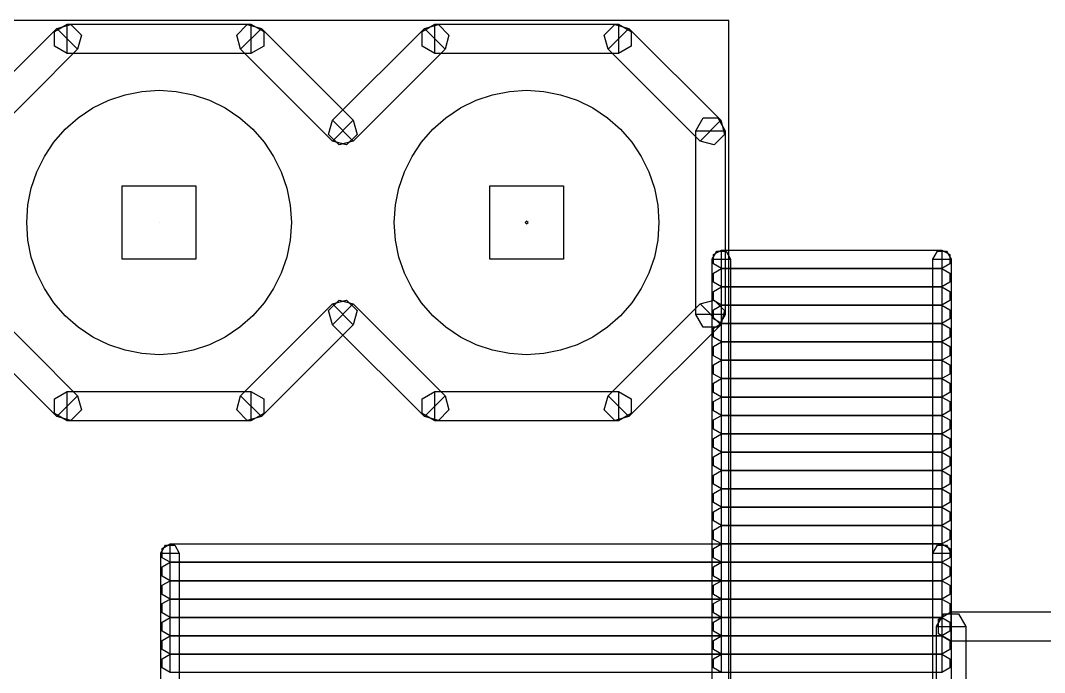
# Model space of a CAD drawing. Extents: x 92.4 to 147.7, y -28.8 to -5.5.
# Drawn here: x 133.57 to 140.65, y -9.97 to -5.46 of the extents above; entities that cross this region are included whole.
import ezdxf

# ---------------------------------------------------------------- set-up
doc = ezdxf.new("R2010")
doc.units = 0
doc.layers.add('LAYER_1', color=7, linetype='CONTINUOUS')

msp = doc.modelspace()

# ---------------------------------------------------------------- linework, layer by layer
at = {"layer": 'LAYER_1'}
for points in [[(138.4653, -5.4627), (93.7614, -5.4627)], [(138.4653, -28.8307), (138.4653, -5.4627)], [(133.6139, -6.8596), (133.6219, -6.7385), (133.6455, -6.6211), (133.6839, -6.5086), (133.7364, -6.4025), (133.8021, -6.304), (133.8803, -6.2145), (133.9702, -6.1353), (134.0711, -6.0678), (134.18, -6.0142), (134.2935, -5.9759), (134.4101, -5.9529), (134.5283, -5.9453), (134.6464, -5.9529), (134.763, -5.9759), (134.8765, -6.0142), (134.9854, -6.0678), (135.0863, -6.1353), (135.1762, -6.2145), (135.2544, -6.304), (135.3201, -6.4025), (135.3726, -6.5086), (135.411, -6.6211), (135.4346, -6.7386), (135.4426, -6.8597)], [(133.6139, -6.8596), (133.6219, -6.7385), (133.6455, -6.6211), (133.6839, -6.5086), (133.7364, -6.4025), (133.8021, -6.304), (133.8803, -6.2145), (133.9702, -6.1353), (134.0711, -6.0678), (134.18, -6.0142), (134.2935, -5.9759), (134.4101, -5.9529), (134.5283, -5.9453), (134.6464, -5.9529), (134.763, -5.9759), (134.8765, -6.0142), (134.9854, -6.0678), (135.0863, -6.1353), (135.1762, -6.2145), (135.2544, -6.304), (135.3201, -6.4025), (135.3726, -6.5086), (135.411, -6.6211), (135.4346, -6.7386), (135.4426, -6.8597)], [(136.1539, -6.8596), (136.1619, -6.7385), (136.1855, -6.6211), (136.2239, -6.5086), (136.2764, -6.4025), (136.3421, -6.304), (136.4203, -6.2145), (136.5102, -6.1353), (136.6111, -6.0678), (136.72, -6.0142), (136.8335, -5.9759), (136.9501, -5.9529), (137.0683, -5.9453), (137.1864, -5.9529), (137.303, -5.9759), (137.4165, -6.0142), (137.5254, -6.0678), (137.6263, -6.1353), (137.7162, -6.2145), (137.7944, -6.304), (137.8601, -6.4025), (137.9126, -6.5086), (137.951, -6.6211), (137.9746, -6.7386), (137.9826, -6.8597)], [(136.1539, -6.8596), (136.1619, -6.7385), (136.1855, -6.6211), (136.2239, -6.5086), (136.2764, -6.4025), (136.3421, -6.304), (136.4203, -6.2145), (136.5102, -6.1353), (136.6111, -6.0678), (136.72, -6.0142), (136.8335, -5.9759), (136.9501, -5.9529), (137.0683, -5.9453), (137.1864, -5.9529), (137.303, -5.9759), (137.4165, -6.0142), (137.5254, -6.0678), (137.6263, -6.1353), (137.7162, -6.2145), (137.7944, -6.304), (137.8601, -6.4025), (137.9126, -6.5086), (137.951, -6.6211), (137.9746, -6.7386), (137.9826, -6.8597)], [(133.6139, -6.8596)], [(135.4426, -6.8597), (135.4346, -6.9808), (135.411, -7.0982), (135.3726, -7.2107), (135.3201, -7.3168), (135.2544, -7.4153), (135.1762, -7.5048), (135.0863, -7.584), (134.9854, -7.6515), (134.8765, -7.7051), (134.763, -7.7434), (134.6464, -7.7664), (134.5283, -7.7741), (134.4101, -7.7664), (134.2935, -7.7434), (134.18, -7.7051), (134.0711, -7.6515), (133.9702, -7.584), (133.8803, -7.5048), (133.8021, -7.4153), (133.7364, -7.3168), (133.6839, -7.2107), (133.6455, -7.0982), (133.6219, -6.9807), (133.6139, -6.8596)], [(133.6139, -6.8596)], [(135.4426, -6.8597), (135.4346, -6.9808), (135.411, -7.0982), (135.3726, -7.2107), (135.3201, -7.3168), (135.2544, -7.4153), (135.1762, -7.5048), (135.0863, -7.584), (134.9854, -7.6515), (134.8765, -7.7051), (134.763, -7.7434), (134.6464, -7.7664), (134.5283, -7.7741), (134.4101, -7.7664), (134.2935, -7.7434), (134.18, -7.7051), (134.0711, -7.6515), (133.9702, -7.584), (133.8803, -7.5048), (133.8021, -7.4153), (133.7364, -7.3168), (133.6839, -7.2107), (133.6455, -7.0982), (133.6219, -6.9807), (133.6139, -6.8596)], [(134.0711, -6.8596)], [(134.0711, -6.8596)], [(134.5283, -6.8597), (134.5283, -6.8597), (134.5283, -6.8597), (134.5283, -6.8597), (134.5283, -6.8597), (134.5283, -6.8597), (134.5283, -6.8597)], [(134.5283, -6.8597), (134.5283, -6.8597), (134.5283, -6.8597), (134.5283, -6.8597), (134.5283, -6.8597), (134.5283, -6.8597), (134.5283, -6.8597)], [(134.5283, -6.8597), (134.5283, -6.8597), (134.5283, -6.8597), (134.5283, -6.8597), (134.5283, -6.8597), (134.5283, -6.8597), (134.5283, -6.8597)], [(134.5283, -6.8597), (134.5283, -6.8597), (134.5283, -6.8597), (134.5283, -6.8597), (134.5283, -6.8597), (134.5283, -6.8597), (134.5283, -6.8597)], [(135.4426, -6.8597)], [(135.4426, -6.8597)], [(136.1539, -6.8596)], [(137.9826, -6.8597), (137.9746, -6.9808), (137.951, -7.0982), (137.9126, -7.2107), (137.8601, -7.3168), (137.7944, -7.4153), (137.7162, -7.5048), (137.6263, -7.584), (137.5254, -7.6515), (137.4165, -7.7051), (137.303, -7.7434), (137.1864, -7.7664), (137.0683, -7.7741), (136.9501, -7.7664), (136.8335, -7.7434), (136.72, -7.7051), (136.6111, -7.6515), (136.5102, -7.584), (136.4203, -7.5048), (136.3421, -7.4153), (136.2764, -7.3168), (136.2239, -7.2107), (136.1855, -7.0982), (136.1619, -6.9807), (136.1539, -6.8596)], [(136.1539, -6.8596)], [(137.9826, -6.8597), (137.9746, -6.9808), (137.951, -7.0982), (137.9126, -7.2107), (137.8601, -7.3168), (137.7944, -7.4153), (137.7162, -7.5048), (137.6263, -7.584), (137.5254, -7.6515), (137.4165, -7.7051), (137.303, -7.7434), (137.1864, -7.7664), (137.0683, -7.7741), (136.9501, -7.7664), (136.8335, -7.7434), (136.72, -7.7051), (136.6111, -7.6515), (136.5102, -7.584), (136.4203, -7.5048), (136.3421, -7.4153), (136.2764, -7.3168), (136.2239, -7.2107), (136.1855, -7.0982), (136.1619, -6.9807), (136.1539, -6.8596)], [(136.6111, -6.8596)], [(136.6111, -6.8596)], [(137.0683, -6.8597), (137.0683, -6.8597), (137.0683, -6.8597), (137.0683, -6.8597), (137.0683, -6.8597), (137.0683, -6.8597), (137.0683, -6.8597)], [(137.0683, -6.8597), (137.0683, -6.8597), (137.0683, -6.8597), (137.0683, -6.8597), (137.0683, -6.8597), (137.0683, -6.8597), (137.0683, -6.8597)], [(137.0683, -6.8597), (137.0683, -6.8597), (137.0683, -6.8597), (137.0683, -6.8597), (137.0683, -6.8597), (137.0683, -6.8597), (137.0683, -6.8597)], [(137.0683, -6.8597), (137.0683, -6.8597), (137.0683, -6.8597), (137.0683, -6.8597), (137.0683, -6.8597), (137.0683, -6.8597), (137.0683, -6.8597)], [(137.9826, -6.8597)], [(137.9826, -6.8597)]]:
    msp.add_lwpolyline(points, dxfattribs=at)
at = {"layer": 'LAYER_1', "color": 53}
for points in [[(133.3301, -6.2965), (133.1864, -6.1528), (133.8214, -5.5178), (133.9651, -5.6615), (133.3301, -6.2965)], [(133.8933, -5.6913), (133.8053, -5.6405), (133.8053, -5.5389), (133.8933, -5.4881)], [(133.8214, -5.5178), (133.9195, -5.4915), (133.9914, -5.5634), (133.9651, -5.6615)], [(133.8933, -5.6913), (133.8933, -5.4881), (135.1633, -5.4881), (135.1633, -5.6913), (133.8933, -5.6913)], [(133.8933, -5.4881)], [(135.0914, -5.6615), (135.0651, -5.5634), (135.137, -5.4915), (135.2351, -5.5178)], [(135.0914, -5.6615), (135.2351, -5.5178), (135.8701, -6.1528), (135.7264, -6.2965), (135.0914, -5.6615)], [(135.1633, -5.4881), (135.2512, -5.5389), (135.2512, -5.6405), (135.1633, -5.6913)], [(135.2351, -5.5178)], [(135.8701, -6.2965), (135.7264, -6.1528), (136.3614, -5.5178), (136.5051, -5.6615), (135.8701, -6.2965)], [(136.4333, -5.6913), (136.3453, -5.6405), (136.3453, -5.5389), (136.4333, -5.4881)], [(136.3614, -5.5178), (136.4595, -5.4915), (136.5314, -5.5634), (136.5051, -5.6615)], [(136.4333, -5.6913), (136.4333, -5.4881), (137.7033, -5.4881), (137.7033, -5.6913), (136.4333, -5.6913)], [(136.4333, -5.4881)], [(137.6314, -5.6615), (137.6051, -5.5634), (137.677, -5.4915), (137.7751, -5.5178)], [(138.4101, -6.1528), (138.2664, -6.2965), (137.6314, -5.6615), (137.7751, -5.5178), (138.4101, -6.1528)], [(137.7033, -5.4881), (137.7912, -5.5389), (137.7912, -5.6405), (137.7033, -5.6913)], [(137.7751, -5.5178)], [(133.8932, -5.5896), (133.8932, -5.5897), (133.8932, -5.5897), (133.8932, -5.5897), (133.8933, -5.5897)], [(133.8933, -5.5389)], [(133.8933, -5.5897)], [(133.8933, -5.5897), (133.8933, -5.5897), (133.8933, -5.5897), (133.8933, -5.5897), (133.8933, -5.5897), (133.8933, -5.5897), (133.8933, -5.5897)], [(135.1632, -5.5897), (135.1633, -5.5897), (135.1633, -5.5897), (135.1633, -5.5897), (135.1633, -5.5896)], [(135.1633, -5.5897), (135.1633, -5.5897), (135.1633, -5.5897), (135.1633, -5.5897), (135.1633, -5.5897), (135.1633, -5.5897), (135.1633, -5.5897)], [(135.1633, -5.5897)], [(135.1992, -5.5538)], [(136.4332, -5.5896), (136.4332, -5.5897), (136.4332, -5.5897), (136.4332, -5.5897), (136.4333, -5.5897)], [(136.4333, -5.5389)], [(136.4333, -5.5897)], [(136.4333, -5.5897), (136.4333, -5.5897), (136.4333, -5.5897), (136.4333, -5.5897), (136.4333, -5.5897), (136.4333, -5.5897), (136.4333, -5.5897)], [(137.7032, -5.5897), (137.7033, -5.5897), (137.7033, -5.5897), (137.7033, -5.5897), (137.7033, -5.5896)], [(137.7033, -5.5897), (137.7033, -5.5897), (137.7033, -5.5897), (137.7033, -5.5897), (137.7033, -5.5897), (137.7033, -5.5897), (137.7033, -5.5897)], [(137.7392, -5.5538)], [(133.9292, -5.6256)], [(135.1633, -5.6405)], [(136.4692, -5.6256)], [(137.7033, -5.6405)], [(133.9651, -5.6615)], [(135.1633, -5.6913)], [(136.5051, -5.6615)], [(137.7033, -5.6913)], [(135.8701, -6.2965), (135.772, -6.3228), (135.7001, -6.2509), (135.7264, -6.1528)], [(135.7264, -6.1528)], [(135.8701, -6.1528), (135.8964, -6.2509), (135.8245, -6.3228), (135.7264, -6.2965)], [(138.2367, -6.2247), (138.2875, -6.1367), (138.3891, -6.1367), (138.4399, -6.2247)], [(138.4101, -6.1528), (138.4364, -6.2509), (138.3645, -6.3228), (138.2664, -6.2965)], [(135.7624, -6.1888)], [(135.7983, -6.2247), (135.7983, -6.2246), (135.7983, -6.2246), (135.7983, -6.2246), (135.7982, -6.2246)], [(135.7983, -6.2246), (135.7982, -6.2246), (135.7982, -6.2246), (135.7982, -6.2246), (135.7982, -6.2247)], [(135.7983, -6.2247)], [(138.4399, -7.4947), (138.2367, -7.4947), (138.2367, -6.2247), (138.4399, -6.2247), (138.4399, -7.4947)], [(138.3383, -6.2246), (138.3382, -6.2246), (138.3382, -6.2246), (138.3382, -6.2246), (138.3382, -6.2247)], [(138.3383, -6.2247), (138.3383, -6.2247), (138.3383, -6.2247), (138.3383, -6.2247), (138.3383, -6.2247), (138.3383, -6.2247), (138.3383, -6.2247)], [(138.3383, -6.2247)], [(138.3891, -6.2247)], [(138.4399, -6.2247)], [(135.7264, -6.2965)], [(135.7624, -6.2606)], [(138.2664, -6.2965)], [(138.3024, -6.2606)], [(138.351, -7.1137), (138.3828, -7.0587), (138.4463, -7.0587), (138.478, -7.1137)], [(138.4145, -7.1771), (138.3595, -7.1454), (138.3595, -7.0819), (138.4145, -7.0501)], [(138.4145, -7.1771), (138.3595, -7.1454), (138.3595, -7.0819), (138.4145, -7.0501)], [(138.4145, -7.0501)], [(138.4145, -7.0501)], [(138.4145, -7.1772), (138.4145, -7.0502), (139.9385, -7.0502), (139.9385, -7.1772), (138.4145, -7.1772)], [(139.9385, -7.0502), (139.9385, -7.1772), (138.4145, -7.1772), (138.4145, -7.0502), (139.9385, -7.0502)], [(139.8749, -7.1137), (139.9067, -7.0586), (139.9702, -7.0586), (140.002, -7.1137)], [(139.9385, -7.0501), (139.9934, -7.0819), (139.9934, -7.1454), (139.9385, -7.1771)], [(139.9385, -7.0501), (139.9934, -7.0819), (139.9934, -7.1454), (139.9385, -7.1771)], [(138.478, -17.2737), (138.351, -17.2737), (138.351, -7.1137), (138.478, -7.1137), (138.478, -17.2737)], [(138.4145, -7.0819)], [(138.4145, -7.0819)], [(138.4145, -7.1136), (138.4145, -7.1136), (138.4145, -7.1136), (138.4145, -7.1136), (138.4145, -7.1136), (138.4145, -7.1136), (138.4145, -7.1136)], [(138.4145, -7.1136), (138.4145, -7.1136), (138.4145, -7.1136), (138.4145, -7.1136), (138.4145, -7.1136), (138.4145, -7.1136), (138.4145, -7.1136)], [(138.4145, -7.1137), (138.4145, -7.1137), (138.4145, -7.1137), (138.4145, -7.1137), (138.4145, -7.1137), (138.4145, -7.1137), (138.4145, -7.1137)], [(138.4145, -7.1137)], [(138.4463, -7.1137)], [(138.478, -7.1137)], [(139.875, -7.1137), (140.002, -7.1137), (140.002, -17.2737), (139.875, -17.2737), (139.875, -7.1137)], [(139.9385, -7.1137), (139.9385, -7.1136), (139.9384, -7.1136), (139.9384, -7.1137)], [(139.9385, -7.1136), (139.9385, -7.1136), (139.9385, -7.1136), (139.9385, -7.1136), (139.9385, -7.1136), (139.9385, -7.1136), (139.9385, -7.1136)], [(139.9385, -7.1136), (139.9385, -7.1136), (139.9385, -7.1136), (139.9385, -7.1136), (139.9385, -7.1136), (139.9385, -7.1136), (139.9385, -7.1136)], [(139.9385, -7.1137)], [(139.9385, -7.1137)], [(139.9385, -7.1454)], [(139.9385, -7.1454)], [(139.9703, -7.1137)], [(140.002, -7.1137)], [(138.4145, -7.3041), (138.3595, -7.2724), (138.3595, -7.2089), (138.4145, -7.1772)], [(139.9385, -7.1772), (139.9385, -7.3042), (138.4145, -7.3042), (138.4145, -7.1772), (139.9385, -7.1772)], [(138.4145, -7.1772)], [(138.4145, -7.209)], [(139.9385, -7.1771)], [(139.9385, -7.1771)], [(139.9385, -7.1772), (139.9934, -7.2089), (139.9934, -7.2724), (139.9385, -7.3041)], [(138.4145, -7.2407), (138.4145, -7.2407), (138.4145, -7.2407), (138.4145, -7.2406), (138.4145, -7.2406), (138.4145, -7.2406)], [(139.9385, -7.2406), (139.9384, -7.2406), (139.9384, -7.2407), (139.9385, -7.2407)], [(139.9385, -7.2407)], [(139.9385, -7.2724)], [(138.4145, -7.4311), (138.3595, -7.3994), (138.3595, -7.3359), (138.4145, -7.3042)], [(139.9385, -7.3042), (139.9385, -7.4312), (138.4145, -7.4312), (138.4145, -7.3042), (139.9385, -7.3042)], [(138.4145, -7.3042)], [(138.4145, -7.336)], [(139.9385, -7.3041)], [(139.9385, -7.3042), (139.9934, -7.3359), (139.9934, -7.3994), (139.9385, -7.4311)], [(133.9651, -8.0578), (133.8214, -8.2015), (133.1864, -7.5665), (133.3301, -7.4228), (133.9651, -8.0578)], [(135.7264, -7.4228), (135.8701, -7.5665), (135.2351, -8.2015), (135.0914, -8.0578), (135.7264, -7.4228)], [(135.7264, -7.5665), (135.7001, -7.4684), (135.772, -7.3965), (135.8701, -7.4228)], [(135.7264, -7.4228), (135.8245, -7.3965), (135.8964, -7.4684), (135.8701, -7.5665)], [(136.5051, -8.0578), (136.3614, -8.2015), (135.7264, -7.5665), (135.8701, -7.4228), (136.5051, -8.0578)], [(135.8701, -7.4228)], [(137.7751, -8.2015), (137.6314, -8.0578), (138.2664, -7.4228), (138.4101, -7.5665), (137.7751, -8.2015)], [(138.2664, -7.4228), (138.3645, -7.3965), (138.4364, -7.4684), (138.4101, -7.5665)], [(138.4145, -7.3677), (138.4145, -7.3677), (138.4145, -7.3677), (138.4145, -7.3676), (138.4145, -7.3676), (138.4145, -7.3676)], [(139.9385, -7.3676), (139.9384, -7.3676), (139.9384, -7.3677), (139.9385, -7.3677)], [(139.9385, -7.3677)], [(139.9385, -7.3994)], [(135.7982, -7.4947), (135.7983, -7.4947), (135.7983, -7.4947), (135.7983, -7.4947), (135.7983, -7.4946)], [(135.7982, -7.4946), (135.7982, -7.4947), (135.7982, -7.4947), (135.7982, -7.4947), (135.7983, -7.4947)], [(135.7983, -7.4947)], [(135.8342, -7.4588)], [(138.2367, -7.4947)], [(138.4399, -7.4947), (138.3891, -7.5826), (138.2875, -7.5826), (138.2367, -7.4947)], [(138.2875, -7.4947)], [(138.3382, -7.4946), (138.3382, -7.4947), (138.3382, -7.4947), (138.3382, -7.4947), (138.3383, -7.4947)], [(138.3383, -7.4947)], [(138.3383, -7.4947), (138.3383, -7.4947), (138.3383, -7.4947), (138.3383, -7.4947), (138.3383, -7.4947), (138.3383, -7.4947), (138.3383, -7.4947)], [(138.4145, -7.5581), (138.3595, -7.5264), (138.3595, -7.4629), (138.4145, -7.4311)], [(138.4145, -7.4311)], [(139.9385, -7.4312), (139.9385, -7.5582), (138.4145, -7.5582), (138.4145, -7.4312), (139.9385, -7.4312)], [(138.4145, -7.4629)], [(138.4145, -7.4946), (138.4145, -7.4946), (138.4145, -7.4946), (138.4145, -7.4946), (138.4145, -7.4946), (138.4145, -7.4946), (138.4145, -7.4946)], [(139.9385, -7.4311)], [(139.9385, -7.4311), (139.9934, -7.4629), (139.9934, -7.5264), (139.9385, -7.5581)], [(139.9385, -7.4946), (139.9385, -7.4946), (139.9385, -7.4946), (139.9385, -7.4946), (139.9385, -7.4946), (139.9385, -7.4946), (139.9385, -7.4946)], [(139.9385, -7.4947)], [(135.8342, -7.5306)], [(135.8701, -7.5665)], [(138.4145, -7.6851), (138.3595, -7.6534), (138.3595, -7.5899), (138.4145, -7.5582)], [(138.3742, -7.5306)], [(138.4101, -7.5665)], [(139.9385, -7.5582), (139.9385, -7.6852), (138.4145, -7.6852), (138.4145, -7.5582), (139.9385, -7.5582)], [(138.4145, -7.5582)], [(139.9385, -7.5264)], [(139.9385, -7.5581)], [(139.9385, -7.5582), (139.9934, -7.5899), (139.9934, -7.6534), (139.9385, -7.6851)], [(138.4145, -7.59)], [(138.4145, -7.6217), (138.4145, -7.6217), (138.4145, -7.6217), (138.4145, -7.6216), (138.4145, -7.6216), (138.4145, -7.6216)], [(139.9385, -7.6216), (139.9384, -7.6216), (139.9384, -7.6217), (139.9385, -7.6217)], [(139.9385, -7.6217)], [(138.4145, -7.8121), (138.3595, -7.7804), (138.3595, -7.7169), (138.4145, -7.6852)], [(139.9385, -7.6852), (139.9385, -7.8122), (138.4145, -7.8122), (138.4145, -7.6852), (139.9385, -7.6852)], [(138.4145, -7.6852)], [(139.9385, -7.6534)], [(139.9385, -7.6851)], [(139.9385, -7.6852), (139.9934, -7.7169), (139.9934, -7.7804), (139.9385, -7.8121)], [(138.4145, -7.717)], [(138.4145, -7.7487), (138.4145, -7.7487), (138.4145, -7.7487), (138.4145, -7.7486), (138.4145, -7.7486), (138.4145, -7.7486)], [(139.9385, -7.7486), (139.9384, -7.7486), (139.9384, -7.7487), (139.9385, -7.7487)], [(139.9385, -7.7487)], [(139.9385, -7.7804)], [(138.4145, -7.9391), (138.3595, -7.9074), (138.3595, -7.8439), (138.4145, -7.8121)], [(138.4145, -7.8121)], [(139.9385, -7.8122), (139.9385, -7.9392), (138.4145, -7.9392), (138.4145, -7.8122), (139.9385, -7.8122)], [(138.4145, -7.8439)], [(139.9385, -7.8121)], [(139.9385, -7.8121), (139.9934, -7.8439), (139.9934, -7.9074), (139.9385, -7.9391)], [(138.4145, -7.8756), (138.4145, -7.8756), (138.4145, -7.8756), (138.4145, -7.8756), (138.4145, -7.8756), (138.4145, -7.8756), (138.4145, -7.8756)], [(139.9385, -7.8756), (139.9385, -7.8756), (139.9385, -7.8756), (139.9385, -7.8756), (139.9385, -7.8756), (139.9385, -7.8756), (139.9385, -7.8756)], [(139.9385, -7.8757)], [(139.9385, -7.9074)], [(138.4145, -8.0661), (138.3595, -8.0344), (138.3595, -7.9709), (138.4145, -7.9392)], [(139.9385, -7.9392), (139.9385, -8.0662), (138.4145, -8.0662), (138.4145, -7.9392), (139.9385, -7.9392)], [(138.4145, -7.9392)], [(138.4145, -7.971)], [(139.9385, -7.9391)], [(139.9385, -7.9392), (139.9934, -7.9709), (139.9934, -8.0344), (139.9385, -8.0661)], [(133.8933, -8.2313), (133.8053, -8.1805), (133.8053, -8.0789), (133.8933, -8.0281)], [(133.9651, -8.0578), (133.9914, -8.1559), (133.9195, -8.2278), (133.8214, -8.2015)], [(135.1633, -8.0281), (135.1633, -8.2313), (133.8933, -8.2313), (133.8933, -8.0281), (135.1633, -8.0281)], [(133.8933, -8.0281)], [(135.2351, -8.2015), (135.137, -8.2278), (135.0651, -8.1559), (135.0914, -8.0578)], [(135.0914, -8.0578)], [(135.1633, -8.0281), (135.2512, -8.0789), (135.2512, -8.1805), (135.1633, -8.2313)], [(136.4333, -8.2313), (136.3453, -8.1805), (136.3453, -8.0789), (136.4333, -8.0281)], [(136.5051, -8.0578), (136.5314, -8.1559), (136.4595, -8.2278), (136.3614, -8.2015)], [(137.7033, -8.0281), (137.7033, -8.2313), (136.4333, -8.2313), (136.4333, -8.0281), (137.7033, -8.0281)], [(136.4333, -8.0281)], [(137.7751, -8.2015), (137.677, -8.2278), (137.6051, -8.1559), (137.6314, -8.0578)], [(137.6314, -8.0578)], [(137.7033, -8.0281), (137.7912, -8.0789), (137.7912, -8.1805), (137.7033, -8.2313)], [(138.4145, -8.1931), (138.3595, -8.1614), (138.3595, -8.0979), (138.4145, -8.0662)], [(138.4145, -8.0027), (138.4145, -8.0027), (138.4145, -8.0027), (138.4145, -8.0026), (138.4145, -8.0026), (138.4145, -8.0026)], [(139.9385, -8.0662), (139.9385, -8.1932), (138.4145, -8.1932), (138.4145, -8.0662), (139.9385, -8.0662)], [(138.4145, -8.0662)], [(139.9385, -8.0026), (139.9384, -8.0026), (139.9384, -8.0027), (139.9385, -8.0027)], [(139.9385, -8.0027)], [(139.9385, -8.0344)], [(139.9385, -8.0661)], [(139.9385, -8.0662), (139.9934, -8.0979), (139.9934, -8.1614), (139.9385, -8.1931)], [(133.8933, -8.1296), (133.8932, -8.1296), (133.8932, -8.1296), (133.8932, -8.1296), (133.8932, -8.1297)], [(133.8933, -8.0789)], [(133.8933, -8.1297), (133.8933, -8.1297), (133.8933, -8.1297), (133.8933, -8.1297), (133.8933, -8.1297), (133.8933, -8.1297), (133.8933, -8.1297)], [(133.8933, -8.1297)], [(135.1274, -8.0938)], [(135.1633, -8.1297), (135.1633, -8.1296), (135.1633, -8.1296), (135.1633, -8.1296), (135.1632, -8.1296)], [(135.1633, -8.1297)], [(135.1633, -8.1297), (135.1633, -8.1297), (135.1633, -8.1297), (135.1633, -8.1297), (135.1633, -8.1297), (135.1633, -8.1297), (135.1633, -8.1297)], [(136.4333, -8.1296), (136.4332, -8.1296), (136.4332, -8.1296), (136.4332, -8.1296), (136.4332, -8.1297)], [(136.4333, -8.0789)], [(136.4333, -8.1297), (136.4333, -8.1297), (136.4333, -8.1297), (136.4333, -8.1297), (136.4333, -8.1297), (136.4333, -8.1297), (136.4333, -8.1297)], [(136.4333, -8.1297)], [(137.6674, -8.0938)], [(137.7033, -8.1297), (137.7033, -8.1296), (137.7033, -8.1296), (137.7033, -8.1296), (137.7032, -8.1296)], [(137.7033, -8.1297)], [(137.7033, -8.1297), (137.7033, -8.1297), (137.7033, -8.1297), (137.7033, -8.1297), (137.7033, -8.1297), (137.7033, -8.1297), (137.7033, -8.1297)], [(137.7033, -8.1297)], [(138.4145, -8.098)], [(138.4145, -8.1297), (138.4145, -8.1297), (138.4145, -8.1297), (138.4145, -8.1296), (138.4145, -8.1296), (138.4145, -8.1296)], [(139.9385, -8.1296), (139.9384, -8.1296), (139.9384, -8.1297), (139.9385, -8.1297)], [(139.9385, -8.1297)], [(133.8214, -8.2015)], [(133.8574, -8.1656)], [(135.1633, -8.1805)], [(136.3614, -8.2015)], [(136.3974, -8.1656)], [(137.7033, -8.1805)], [(138.4145, -8.3201), (138.3595, -8.2884), (138.3595, -8.2249), (138.4145, -8.1931)], [(138.4145, -8.1931)], [(139.9385, -8.1932), (139.9385, -8.3202), (138.4145, -8.3202), (138.4145, -8.1932), (139.9385, -8.1932)], [(139.9385, -8.1614)], [(139.9385, -8.1931)], [(139.9385, -8.1931), (139.9934, -8.2249), (139.9934, -8.2884), (139.9385, -8.3201)], [(135.1633, -8.2313)], [(137.7033, -8.2313)], [(138.4145, -8.2249)], [(138.4145, -8.2566), (138.4145, -8.2566), (138.4145, -8.2566), (138.4145, -8.2566), (138.4145, -8.2566), (138.4145, -8.2566), (138.4145, -8.2566)], [(139.9385, -8.2566), (139.9385, -8.2566), (139.9385, -8.2566), (139.9385, -8.2566), (139.9385, -8.2566), (139.9385, -8.2566), (139.9385, -8.2566)], [(139.9385, -8.2567)], [(138.4145, -8.4471), (138.3595, -8.4154), (138.3595, -8.3519), (138.4145, -8.3201)], [(138.4145, -8.3201)], [(139.9385, -8.3202), (139.9385, -8.4472), (138.4145, -8.4472), (138.4145, -8.3202), (139.9385, -8.3202)], [(139.9385, -8.2884)], [(139.9385, -8.3201)], [(139.9385, -8.3201), (139.9934, -8.3519), (139.9934, -8.4154), (139.9385, -8.4471)], [(138.4145, -8.3519)], [(138.4145, -8.3836), (138.4145, -8.3836), (138.4145, -8.3836), (138.4145, -8.3836), (138.4145, -8.3836), (138.4145, -8.3836), (138.4145, -8.3836)], [(139.9385, -8.3836), (139.9385, -8.3836), (139.9385, -8.3836), (139.9385, -8.3836), (139.9385, -8.3836), (139.9385, -8.3836), (139.9385, -8.3836)], [(139.9385, -8.3837)], [(139.9385, -8.4154)], [(138.4145, -8.5741), (138.3595, -8.5424), (138.3595, -8.4789), (138.4145, -8.4472)], [(139.9385, -8.4472), (139.9385, -8.5742), (138.4145, -8.5742), (138.4145, -8.4472), (139.9385, -8.4472)], [(138.4145, -8.4472)], [(138.4145, -8.479)], [(139.9385, -8.4471)], [(139.9385, -8.4472), (139.9934, -8.4789), (139.9934, -8.5424), (139.9385, -8.5741)], [(138.4145, -8.5107), (138.4145, -8.5107), (138.4145, -8.5107), (138.4145, -8.5106), (138.4145, -8.5106), (138.4145, -8.5106)], [(139.9385, -8.5106), (139.9384, -8.5106), (139.9384, -8.5107), (139.9385, -8.5107)], [(139.9385, -8.5107)], [(139.9385, -8.5424)], [(138.4145, -8.7011), (138.3595, -8.6694), (138.3595, -8.6059), (138.4145, -8.5741)], [(138.4145, -8.5741)], [(139.9385, -8.5742), (139.9385, -8.7012), (138.4145, -8.7012), (138.4145, -8.5742), (139.9385, -8.5742)], [(138.4145, -8.6059)], [(139.9385, -8.5741)], [(139.9385, -8.5741), (139.9934, -8.6059), (139.9934, -8.6694), (139.9385, -8.7011)], [(138.4145, -8.8281), (138.3595, -8.7964), (138.3595, -8.7329), (138.4145, -8.7011)], [(138.4145, -8.6376), (138.4145, -8.6376), (138.4145, -8.6376), (138.4145, -8.6376), (138.4145, -8.6376), (138.4145, -8.6376), (138.4145, -8.6376)], [(138.4145, -8.7011)], [(139.9385, -8.7012), (139.9385, -8.8282), (138.4145, -8.8282), (138.4145, -8.7012), (139.9385, -8.7012)], [(139.9385, -8.6376), (139.9385, -8.6376), (139.9385, -8.6376), (139.9385, -8.6376), (139.9385, -8.6376), (139.9385, -8.6376), (139.9385, -8.6376)], [(139.9385, -8.6377)], [(139.9385, -8.6694)], [(139.9385, -8.7011)], [(139.9385, -8.7011), (139.9934, -8.7329), (139.9934, -8.7964), (139.9385, -8.8281)], [(138.4145, -8.7329)], [(138.4145, -8.7646), (138.4145, -8.7646), (138.4145, -8.7646), (138.4145, -8.7646), (138.4145, -8.7646), (138.4145, -8.7646), (138.4145, -8.7646)], [(139.9385, -8.7646), (139.9385, -8.7646), (139.9385, -8.7646), (139.9385, -8.7646), (139.9385, -8.7646), (139.9385, -8.7646), (139.9385, -8.7646)], [(139.9385, -8.7647)], [(138.4145, -8.9551), (138.3595, -8.9234), (138.3595, -8.8599), (138.4145, -8.8282)], [(139.9385, -8.8282), (139.9385, -8.9552), (138.4145, -8.9552), (138.4145, -8.8282), (139.9385, -8.8282)], [(138.4145, -8.8282)], [(139.9385, -8.7964)], [(139.9385, -8.8281)], [(139.9385, -8.8282), (139.9934, -8.8599), (139.9934, -8.9234), (139.9385, -8.9551)], [(138.4145, -8.86)], [(138.4145, -8.8917), (138.4145, -8.8917), (138.4145, -8.8917), (138.4145, -8.8916), (138.4145, -8.8916), (138.4145, -8.8916)], [(139.9385, -8.8916), (139.9384, -8.8916), (139.9384, -8.8917), (139.9385, -8.8917)], [(139.9385, -8.8917)], [(138.4145, -9.0821), (138.3595, -9.0504), (138.3595, -8.9869), (138.4145, -8.9551)], [(138.4145, -8.9551)], [(139.9385, -8.9552), (139.9385, -9.0822), (138.4145, -9.0822), (138.4145, -8.9552), (139.9385, -8.9552)], [(138.4145, -8.9869)], [(139.9385, -8.9234)], [(139.9385, -8.9551)], [(139.9385, -8.9551), (139.9934, -8.9869), (139.9934, -9.0504), (139.9385, -9.0821)], [(138.4145, -9.0186), (138.4145, -9.0186), (138.4145, -9.0186), (138.4145, -9.0186), (138.4145, -9.0186), (138.4145, -9.0186), (138.4145, -9.0186)], [(139.9385, -9.0186), (139.9385, -9.0186), (139.9385, -9.0186), (139.9385, -9.0186), (139.9385, -9.0186), (139.9385, -9.0186), (139.9385, -9.0186)], [(139.9385, -9.0187)], [(139.9385, -9.0504)], [(134.541, -9.1457), (134.5728, -9.0907), (134.6363, -9.0907), (134.668, -9.1457)], [(134.6045, -9.2091), (134.5495, -9.1774), (134.5495, -9.1139), (134.6045, -9.0821)], [(134.6045, -9.2091), (134.5495, -9.1774), (134.5495, -9.1139), (134.6045, -9.0821)], [(134.6045, -9.0821)], [(134.6045, -9.0821)], [(134.6045, -9.2092), (134.6045, -9.0822), (139.9385, -9.0822), (139.9385, -9.2092), (134.6045, -9.2092)], [(139.9385, -9.0822), (139.9385, -9.2092), (134.6045, -9.2092), (134.6045, -9.0822), (139.9385, -9.0822)], [(134.6045, -9.1139)], [(134.6045, -9.1139)], [(138.4145, -9.2091), (138.3595, -9.1774), (138.3595, -9.1139), (138.4145, -9.0821)], [(138.4145, -9.0821)], [(139.9385, -9.0822), (139.9385, -9.2092), (138.4145, -9.2092), (138.4145, -9.0822), (139.9385, -9.0822)], [(138.4145, -9.1139)], [(139.8749, -9.1457), (139.9067, -9.0906), (139.9702, -9.0906), (140.002, -9.1457)], [(139.9385, -9.0821), (139.9934, -9.1139), (139.9934, -9.1774), (139.9385, -9.2091)], [(139.9385, -9.0821), (139.9934, -9.1139), (139.9934, -9.1774), (139.9385, -9.2091)], [(139.9385, -9.0821)], [(139.9385, -9.0821), (139.9934, -9.1139), (139.9934, -9.1774), (139.9385, -9.2091)], [(134.668, -10.1617), (134.541, -10.1617), (134.541, -9.1457), (134.668, -9.1457), (134.668, -10.1617)], [(134.6045, -9.1456), (134.6045, -9.1456), (134.6045, -9.1456), (134.6045, -9.1456), (134.6045, -9.1456), (134.6045, -9.1456), (134.6045, -9.1456)], [(134.6045, -9.1456), (134.6045, -9.1456), (134.6045, -9.1456), (134.6045, -9.1456), (134.6045, -9.1456), (134.6045, -9.1456), (134.6045, -9.1456)], [(134.6045, -9.1457), (134.6045, -9.1457), (134.6045, -9.1457), (134.6045, -9.1457), (134.6045, -9.1457), (134.6045, -9.1457), (134.6045, -9.1457)], [(134.6045, -9.1457)], [(134.6363, -9.1457)], [(134.668, -9.1457)], [(138.4145, -9.1456), (138.4145, -9.1456), (138.4145, -9.1456), (138.4145, -9.1456), (138.4145, -9.1456), (138.4145, -9.1456), (138.4145, -9.1456)], [(139.875, -9.1457), (140.002, -9.1457), (140.002, -15.2417), (139.875, -15.2417), (139.875, -9.1457)], [(139.9385, -9.1457), (139.9385, -9.1456), (139.9384, -9.1456), (139.9384, -9.1457)], [(139.9385, -9.1456), (139.9385, -9.1456), (139.9385, -9.1456), (139.9385, -9.1456), (139.9385, -9.1456), (139.9385, -9.1456), (139.9385, -9.1456)], [(139.9385, -9.1456), (139.9385, -9.1456), (139.9385, -9.1456), (139.9385, -9.1456), (139.9385, -9.1456), (139.9385, -9.1456), (139.9385, -9.1456)], [(139.9385, -9.1456), (139.9385, -9.1456), (139.9385, -9.1456), (139.9385, -9.1456), (139.9385, -9.1456), (139.9385, -9.1456), (139.9385, -9.1456)], [(139.9385, -9.1457)], [(139.9385, -9.1457)], [(139.9385, -9.1457)], [(139.9385, -9.1774)], [(139.9385, -9.1774)], [(139.9385, -9.1774)], [(139.9703, -9.1457)], [(140.002, -9.1457)], [(134.6045, -9.3361), (134.5495, -9.3044), (134.5495, -9.2409), (134.6045, -9.2092)], [(139.9385, -9.2092), (139.9385, -9.3362), (134.6045, -9.3362), (134.6045, -9.2092), (139.9385, -9.2092)], [(134.6045, -9.2092)], [(134.6045, -9.241)], [(138.4145, -9.3361), (138.3595, -9.3044), (138.3595, -9.2409), (138.4145, -9.2092)], [(139.9385, -9.2092), (139.9385, -9.3362), (138.4145, -9.3362), (138.4145, -9.2092), (139.9385, -9.2092)], [(138.4145, -9.2092)], [(138.4145, -9.241)], [(139.9385, -9.2091)], [(139.9385, -9.2091)], [(139.9385, -9.2091)], [(139.9385, -9.2092), (139.9934, -9.2409), (139.9934, -9.3044), (139.9385, -9.3361)], [(139.9385, -9.2092), (139.9934, -9.2409), (139.9934, -9.3044), (139.9385, -9.3361)], [(134.6045, -9.4631), (134.5495, -9.4314), (134.5495, -9.3679), (134.6045, -9.3362)], [(134.6045, -9.2727), (134.6045, -9.2727), (134.6045, -9.2727), (134.6045, -9.2726), (134.6045, -9.2726), (134.6045, -9.2726)], [(139.9385, -9.3362), (139.9385, -9.4632), (134.6045, -9.4632), (134.6045, -9.3362), (139.9385, -9.3362)], [(134.6045, -9.3362)], [(138.4145, -9.4631), (138.3595, -9.4314), (138.3595, -9.3679), (138.4145, -9.3362)], [(138.4145, -9.2727), (138.4145, -9.2727), (138.4145, -9.2727), (138.4145, -9.2726), (138.4145, -9.2726), (138.4145, -9.2726)], [(139.9385, -9.3362), (139.9385, -9.4632), (138.4145, -9.4632), (138.4145, -9.3362), (139.9385, -9.3362)], [(138.4145, -9.3362)], [(139.9385, -9.2726), (139.9384, -9.2726), (139.9384, -9.2727), (139.9385, -9.2727)], [(139.9385, -9.2726), (139.9384, -9.2726), (139.9384, -9.2727), (139.9385, -9.2727)], [(139.9385, -9.2727)], [(139.9385, -9.2727)], [(139.9385, -9.3044)], [(139.9385, -9.3044)], [(139.9385, -9.3361)], [(139.9385, -9.3361)], [(139.9385, -9.3362), (139.9934, -9.3679), (139.9934, -9.4314), (139.9385, -9.4631)], [(139.9385, -9.3362), (139.9934, -9.3679), (139.9934, -9.4314), (139.9385, -9.4631)], [(134.6045, -9.368)], [(134.6045, -9.3997), (134.6045, -9.3997), (134.6045, -9.3997), (134.6045, -9.3996), (134.6045, -9.3996), (134.6045, -9.3996)], [(138.4145, -9.368)], [(138.4145, -9.3997), (138.4145, -9.3997), (138.4145, -9.3997), (138.4145, -9.3996), (138.4145, -9.3996), (138.4145, -9.3996)], [(139.9385, -9.3996), (139.9384, -9.3996), (139.9384, -9.3997), (139.9385, -9.3997)], [(139.9385, -9.3996), (139.9384, -9.3996), (139.9384, -9.3997), (139.9385, -9.3997)], [(139.9385, -9.3997)], [(139.9385, -9.3997)], [(134.6045, -9.5901), (134.5495, -9.5584), (134.5495, -9.4949), (134.6045, -9.4631)], [(134.6045, -9.4631)], [(139.9385, -9.4632), (139.9385, -9.5902), (134.6045, -9.5902), (134.6045, -9.4632), (139.9385, -9.4632)], [(138.4145, -9.5901), (138.3595, -9.5584), (138.3595, -9.4949), (138.4145, -9.4631)], [(138.4145, -9.4631)], [(139.9385, -9.4632), (139.9385, -9.5902), (138.4145, -9.5902), (138.4145, -9.4632), (139.9385, -9.4632)], [(139.9385, -9.4314)], [(139.9385, -9.4314)], [(139.9385, -9.4631)], [(139.9385, -9.4631), (139.9934, -9.4949), (139.9934, -9.5584), (139.9385, -9.5901)], [(139.9385, -9.4631)], [(139.9385, -9.4631), (139.9934, -9.4949), (139.9934, -9.5584), (139.9385, -9.5901)], [(134.6045, -9.4949)], [(134.6045, -9.5266), (134.6045, -9.5266), (134.6045, -9.5266), (134.6045, -9.5266), (134.6045, -9.5266), (134.6045, -9.5266), (134.6045, -9.5266)], [(138.4145, -9.4949)], [(138.4145, -9.5266), (138.4145, -9.5266), (138.4145, -9.5266), (138.4145, -9.5266), (138.4145, -9.5266), (138.4145, -9.5266), (138.4145, -9.5266)], [(140.002, -9.7553), (139.914, -9.7045), (139.914, -9.6029), (140.002, -9.5521)], [(139.9385, -9.5266), (139.9385, -9.5266), (139.9385, -9.5266), (139.9385, -9.5266), (139.9385, -9.5266), (139.9385, -9.5266), (139.9385, -9.5266)], [(139.9385, -9.5266), (139.9385, -9.5266), (139.9385, -9.5266), (139.9385, -9.5266), (139.9385, -9.5266), (139.9385, -9.5266), (139.9385, -9.5266)], [(139.9385, -9.5267)], [(139.9385, -9.5267)], [(140.002, -9.7553), (140.002, -9.5521), (141.907, -9.5521), (141.907, -9.7553), (140.002, -9.7553)], [(140.002, -9.5521)], [(134.6045, -9.7171), (134.5495, -9.6854), (134.5495, -9.6219), (134.6045, -9.5902)], [(139.9385, -9.5902), (139.9385, -9.7172), (134.6045, -9.7172), (134.6045, -9.5902), (139.9385, -9.5902)], [(134.6045, -9.5902)], [(134.6045, -9.622)], [(138.4145, -9.7171), (138.3595, -9.6854), (138.3595, -9.6219), (138.4145, -9.5902)], [(139.9385, -9.5902), (139.9385, -9.7172), (138.4145, -9.7172), (138.4145, -9.5902), (139.9385, -9.5902)], [(138.4145, -9.5902)], [(138.4145, -9.622)], [(139.9004, -9.6537), (139.9512, -9.5657), (140.0528, -9.5657), (140.1036, -9.6537)], [(139.9385, -9.5584)], [(139.9385, -9.5584)], [(139.9385, -9.5901)], [(139.9385, -9.5901)], [(139.9385, -9.5902), (139.9934, -9.6219), (139.9934, -9.6854), (139.9385, -9.7171)], [(139.9385, -9.5902), (139.9934, -9.6219), (139.9934, -9.6854), (139.9385, -9.7171)], [(140.002, -9.6029)], [(134.6045, -9.6537), (134.6045, -9.6537), (134.6045, -9.6537), (134.6045, -9.6536), (134.6045, -9.6536), (134.6045, -9.6536)], [(138.4145, -9.6537), (138.4145, -9.6537), (138.4145, -9.6537), (138.4145, -9.6536), (138.4145, -9.6536), (138.4145, -9.6536)], [(140.1036, -14.7337), (139.9004, -14.7337), (139.9004, -9.6537), (140.1036, -9.6537), (140.1036, -14.7337)], [(139.9385, -9.6536), (139.9384, -9.6536), (139.9384, -9.6537), (139.9385, -9.6537)], [(139.9385, -9.6536), (139.9384, -9.6536), (139.9384, -9.6537), (139.9385, -9.6537)], [(139.9385, -9.6537)], [(139.9385, -9.6537)], [(139.9385, -9.6854)], [(139.9385, -9.6854)], [(140.002, -9.6537), (140.002, -9.6537), (140.002, -9.6537), (140.002, -9.6537), (140.002, -9.6537), (140.002, -9.6537), (140.002, -9.6537)], [(140.002, -9.6537)], [(140.002, -9.6537), (140.002, -9.6537), (140.002, -9.6537), (140.002, -9.6537), (140.002, -9.6537), (140.002, -9.6537), (140.002, -9.6537)], [(140.0528, -9.6537)], [(140.1036, -9.6537)], [(134.6045, -9.8441), (134.5495, -9.8124), (134.5495, -9.7489), (134.6045, -9.7172)], [(139.9385, -9.7172), (139.9385, -9.8442), (134.6045, -9.8442), (134.6045, -9.7172), (139.9385, -9.7172)], [(134.6045, -9.7172)], [(134.6045, -9.749)], [(138.4145, -9.8441), (138.3595, -9.8124), (138.3595, -9.7489), (138.4145, -9.7172)], [(139.9385, -9.7172), (139.9385, -9.8442), (138.4145, -9.8442), (138.4145, -9.7172), (139.9385, -9.7172)], [(138.4145, -9.7172)], [(138.4145, -9.749)], [(139.9385, -9.7171)], [(139.9385, -9.7171)], [(139.9385, -9.7172), (139.9934, -9.7489), (139.9934, -9.8124), (139.9385, -9.8441)], [(139.9385, -9.7172), (139.9934, -9.7489), (139.9934, -9.8124), (139.9385, -9.8441)], [(134.6045, -9.7807), (134.6045, -9.7807), (134.6045, -9.7807), (134.6045, -9.7806), (134.6045, -9.7806), (134.6045, -9.7806)], [(138.4145, -9.7807), (138.4145, -9.7807), (138.4145, -9.7807), (138.4145, -9.7806), (138.4145, -9.7806), (138.4145, -9.7806)], [(139.9385, -9.7806), (139.9384, -9.7806), (139.9384, -9.7807), (139.9385, -9.7807)], [(139.9385, -9.7806), (139.9384, -9.7806), (139.9384, -9.7807), (139.9385, -9.7807)], [(139.9385, -9.7807)], [(139.9385, -9.7807)], [(139.9385, -9.8124)], [(139.9385, -9.8124)], [(134.6045, -9.9711), (134.5495, -9.9394), (134.5495, -9.8759), (134.6045, -9.8441)], [(134.6045, -9.8441)], [(139.9385, -9.8442), (139.9385, -9.9712), (134.6045, -9.9712), (134.6045, -9.8442), (139.9385, -9.8442)], [(134.6045, -9.8759)], [(138.4145, -9.9711), (138.3595, -9.9394), (138.3595, -9.8759), (138.4145, -9.8441)], [(138.4145, -9.8441)], [(139.9385, -9.8442), (139.9385, -9.9712), (138.4145, -9.9712), (138.4145, -9.8442), (139.9385, -9.8442)], [(138.4145, -9.8759)], [(139.9385, -9.8441)], [(139.9385, -9.8441), (139.9934, -9.8759), (139.9934, -9.9394), (139.9385, -9.9711)], [(139.9385, -9.8441)], [(139.9385, -9.8441), (139.9934, -9.8759), (139.9934, -9.9394), (139.9385, -9.9711)], [(134.6045, -9.9076), (134.6045, -9.9076), (134.6045, -9.9076), (134.6045, -9.9076), (134.6045, -9.9076), (134.6045, -9.9076), (134.6045, -9.9076)], [(138.4145, -9.9076), (138.4145, -9.9076), (138.4145, -9.9076), (138.4145, -9.9076), (138.4145, -9.9076), (138.4145, -9.9076), (138.4145, -9.9076)], [(139.9385, -9.9076), (139.9385, -9.9076), (139.9385, -9.9076), (139.9385, -9.9076), (139.9385, -9.9076), (139.9385, -9.9076), (139.9385, -9.9076)], [(139.9385, -9.9076), (139.9385, -9.9076), (139.9385, -9.9076), (139.9385, -9.9076), (139.9385, -9.9076), (139.9385, -9.9076), (139.9385, -9.9076)], [(139.9385, -9.9077)], [(139.9385, -9.9077)], [(139.9385, -9.9394)], [(139.9385, -9.9394)], [(139.9385, -9.9711)], [(139.9385, -9.9711)]]:
    msp.add_lwpolyline(points, dxfattribs=at)
at = {"layer": 'LAYER_1'}
for points in [[(134.7823, -6.6056), (134.7823, -7.1137), (134.2743, -7.1137), (134.2743, -6.6056), (134.7823, -6.6056)], [(137.3223, -6.6056), (137.3223, -7.1137), (136.8143, -7.1137), (136.8143, -6.6056), (137.3223, -6.6056)], [(137.0783, -6.8597), (137.0683, -6.8497), (137.0583, -6.8596), (137.0682, -6.8696), (137.0782, -6.8597)]]:
    msp.add_lwpolyline(points, close=True, dxfattribs=at)

doc.saveas('drawing.dxf')
